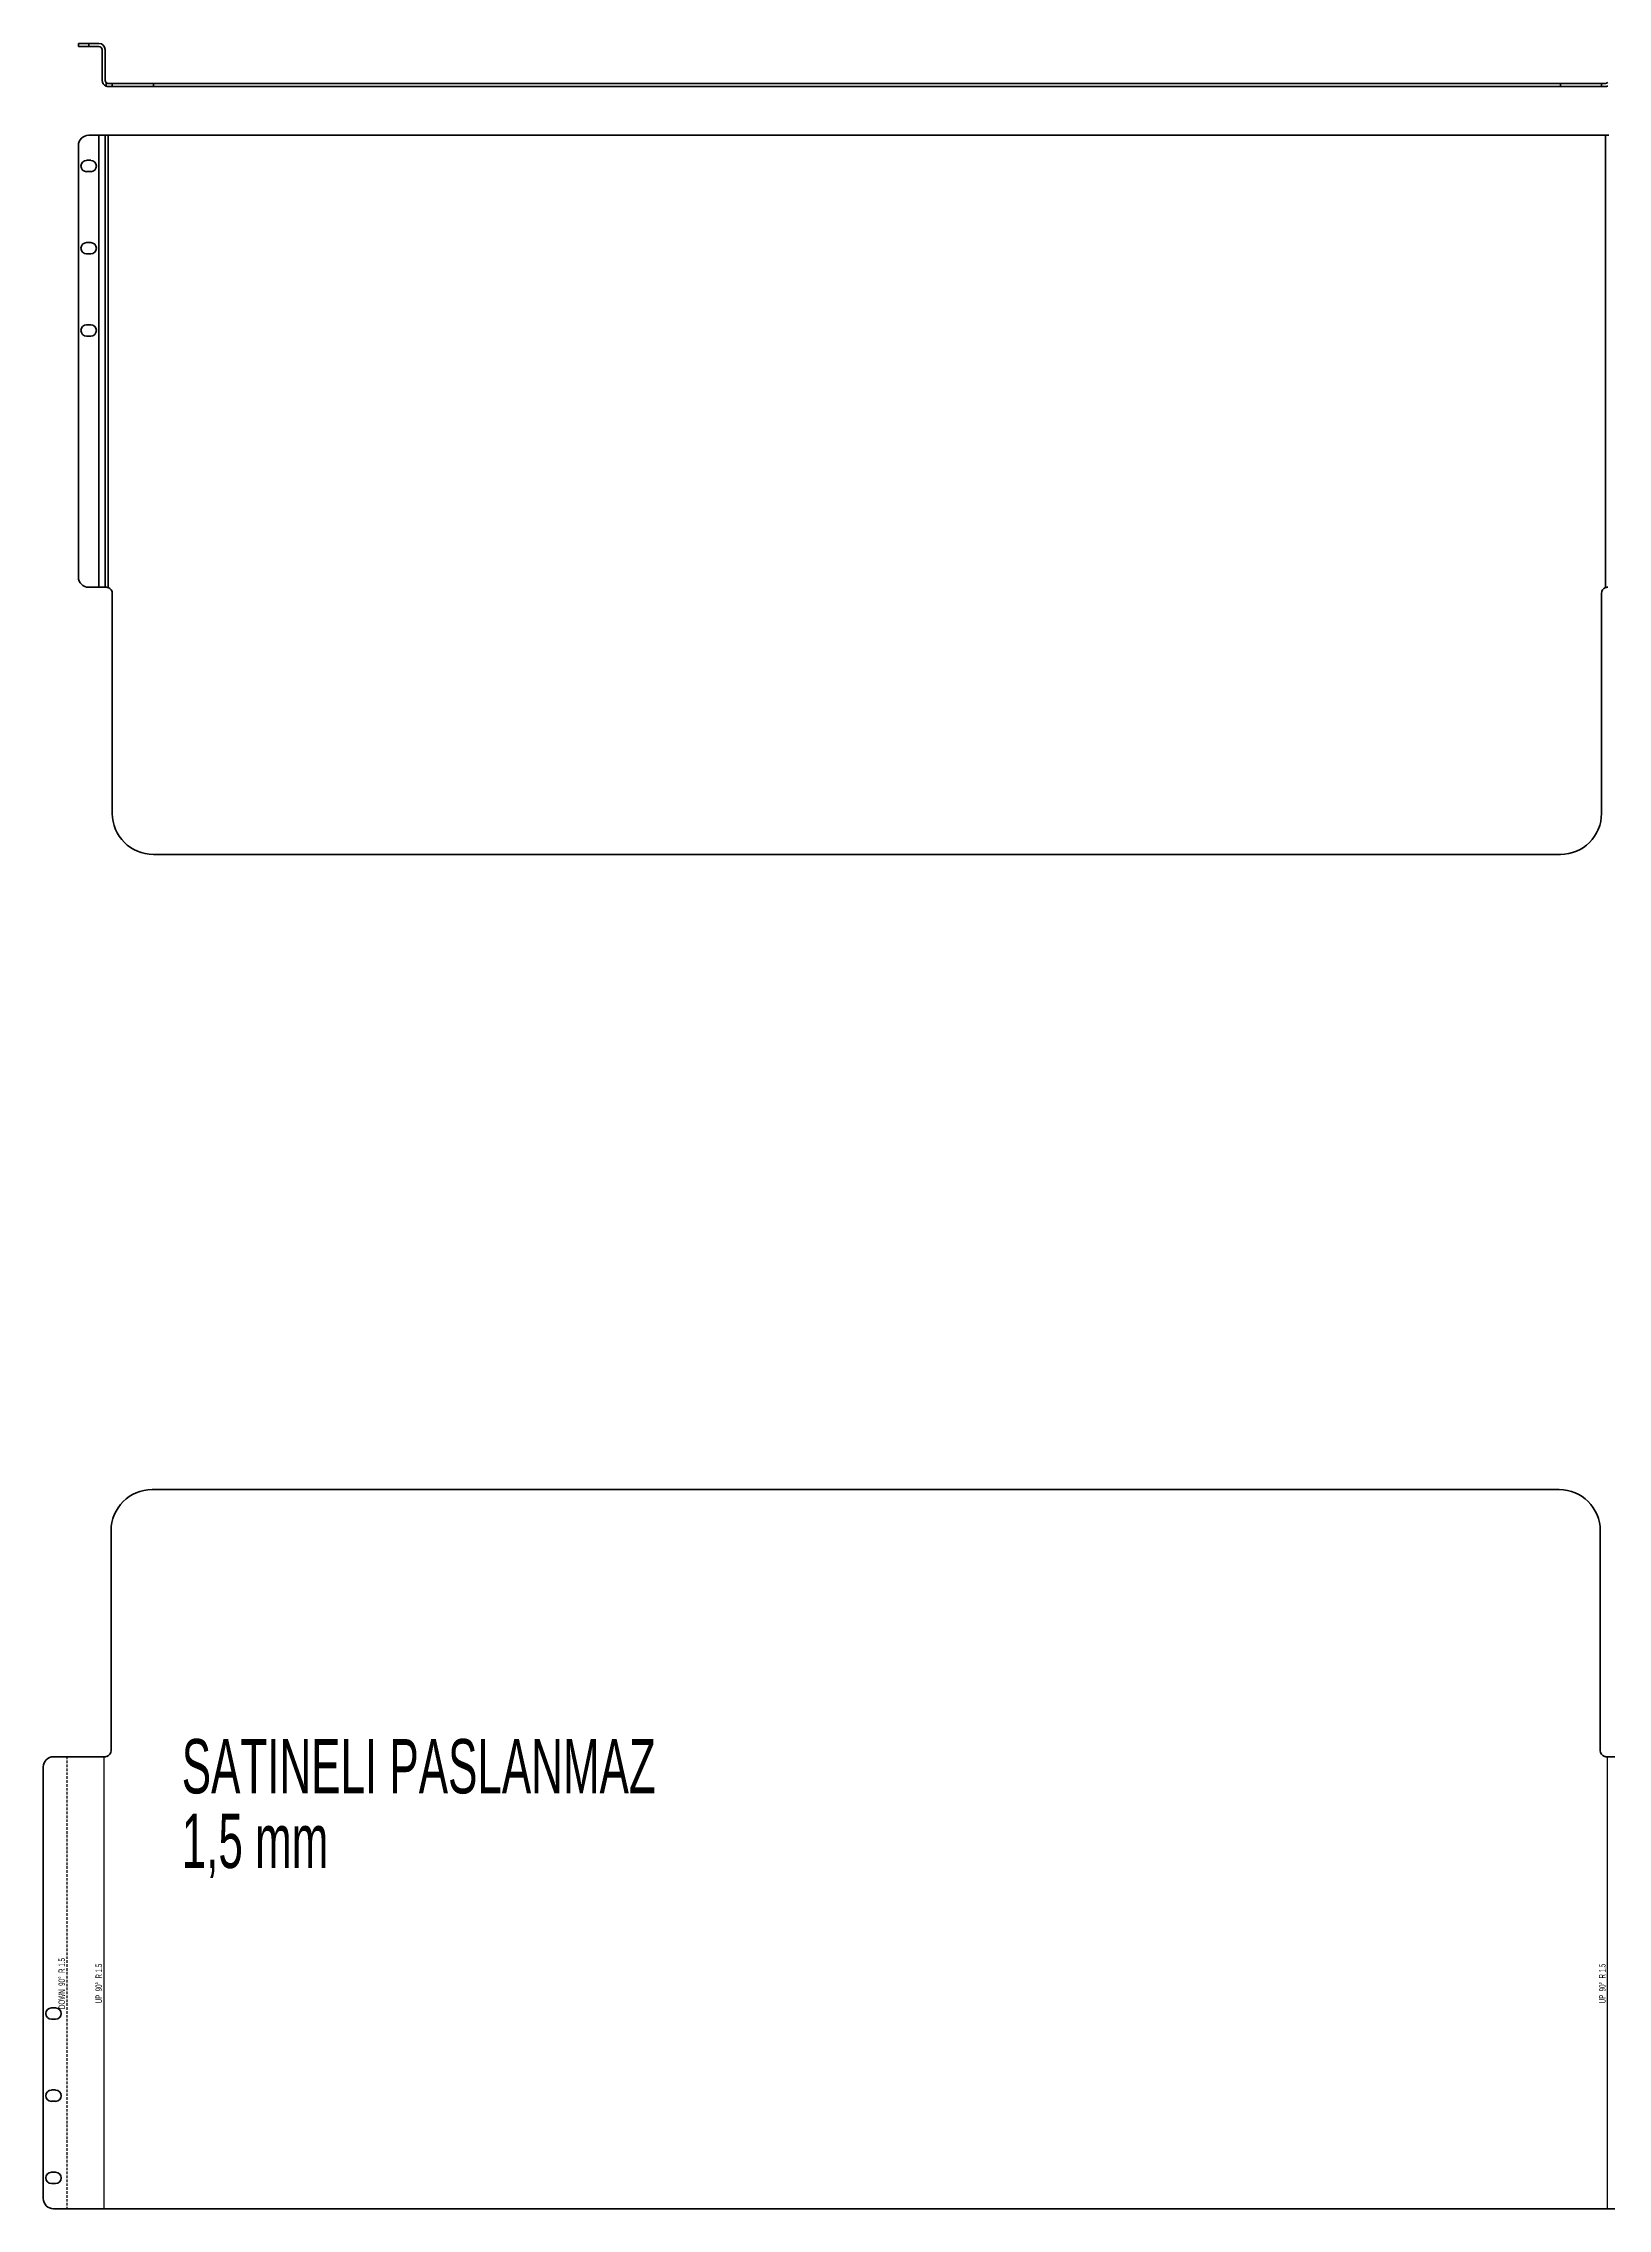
# Model space of a CAD drawing. Header units: millimetres. Extents: x -276 to 1256, y -410 to 644.
# Drawn here: x -276 to 486, y -410 to 644 of the extents above; entities that cross this region are included whole.
import ezdxf

# ---------------------------------------------------------------- set-up
doc = ezdxf.new("R2010")
doc.units = ezdxf.units.MM
doc.linetypes.add('HIDDEN', pattern=[1.905, 1.27, -0.635])
doc.styles.add('SLDTEXTSTYLE0', font='TXT', dxfattribs={"width": 0.605})
doc.styles.add('SLDTEXTSTYLE1', font='TXT', dxfattribs={"width": 0.572187})
doc.styles.add('SLDTEXTSTYLE2', font='TXT', dxfattribs={"width": 0.5675})

msp = doc.modelspace()

# ---------------------------------------------------------------- linework, layer by layer
at = {"color": 7, "linetype": 'Continuous', "lineweight": 35}
for p, q in [((-258.7, 642.2), (-258.7, 643.7)), ((-258.7, 643.7), (-253.7, 643.7)), ((-253.7, 643.7), (-253.7, 642.2)), ((-248.7, 643.7), (-253.7, 643.7)), ((-253.7, 642.2), (-258.7, 642.2)), ((-248.7, 642.2), (-253.7, 642.2)), ((-247.2, 625.7), (-247.2, 640.7)), ((-245.7, 625.7), (-245.7, 640.7)), ((-245.2, 622.9), (-245.2, 624.6)), ((-242.2, 624.2), (-244.2, 624.2)), ((-242.2, 622.7), (-244.2, 622.7)), ((-242.2, 622.7), (-242.2, 624.2)), ((-242.2, 624.2), (-222.2, 624.2)), ((-222.2, 622.7), (-242.2, 622.7)), ((-222.2, 624.2), (-222.2, 622.7)), ((-222.2, 624.2), (462.8, 624.2)), ((-222.2, 622.7), (462.8, 622.7)), ((462.8, 622.7), (462.8, 624.2)), ((462.8, 624.2), (482.8, 624.2)), ((482.8, 622.7), (462.8, 622.7)), ((482.8, 624.2), (482.8, 622.7)), ((484.8, 624.2), (482.8, 624.2)), ((484.8, 622.7), (482.8, 622.7)), ((-258.7, 384), (-258.7, 594)), ((-253.7, 599), (-248.7, 599)), ((-248.7, 379), (-248.7, 599)), ((-248.7, 599), (-245.7, 599)), ((-245.7, 599), (-245.7, 379)), ((-244.2, 599), (-245.7, 599)), ((-244.2, 378.8), (-244.2, 599)), ((484.8, 599), (-244.2, 599)), ((486.3, 599), (484.8, 599)), ((484.8, 599), (484.8, 378.8)), ((-252.7, 586.8), (-254.7, 586.8)), ((-254.7, 581.3), (-252.7, 581.3)), ((-252.7, 546.8), (-254.7, 546.8)), ((-254.7, 541.3), (-252.7, 541.3)), ((-252.7, 506.8), (-254.7, 506.8)), ((-254.7, 501.3), (-252.7, 501.3)), ((-248.7, 379), (-253.7, 379)), ((-245.7, 379), (-248.7, 379)), ((-245.7, 379), (-245.2, 379)), ((-242.2, 269), (-242.2, 376)), ((482.8, 376), (482.8, 269)), ((-222.2, 249), (462.8, 249)), ((462.2, -60.1), (-222.8, -60.1)), ((-242.8, -187.1), (-242.8, -80.1)), ((482.2, -80.1), (482.2, -187.1)), ((-275.8, -405.1), (-275.8, -195.1)), ((-270.8, -190.1), (-245.6, -190.1)), ((485, -190.1), (510.2, -190.1)), ((-269.8, -312.3), (-271.8, -312.3)), ((-271.8, -317.8), (-269.8, -317.8)), ((-269.8, -352.3), (-271.8, -352.3)), ((-271.8, -357.8), (-269.8, -357.8)), ((-269.8, -392.3), (-271.8, -392.3)), ((-271.8, -397.8), (-269.8, -397.8)), ((-270.8, -410.1), (510.2, -410.1))]:
    msp.add_line(p, q, dxfattribs=at)
at = {"color": 7, "linetype": 'HIDDEN'}
msp.add_line((-264.3, -190.1), (-264.3, -410.1), dxfattribs=at)
at = {"color": 7, "linetype": 'Continuous'}
for p, q in [((-246.3, -190.1), (-246.3, -410.1)), ((485.7, -410.1), (485.7, -190.1))]:
    msp.add_line(p, q, dxfattribs=at)
at = {"color": 7, "linetype": 'Continuous', "lineweight": 35}
for centre, radius, start, end in [((-248.7, 640.7), 3, 0, 90), ((-248.7, 640.7), 1.5, 0, 90), ((-244.2, 625.7), 3, 180, 250.5288), ((-244.2, 625.7), 1.5, 180, 228.1897), ((-253.7, 594), 5, 90, 180), ((-254.7, 584), 2.75, 90, 270), ((-252.7, 584), 2.75, 270, 90), ((-254.7, 544), 2.75, 90, 270), ((-252.7, 544), 2.75, 270, 90), ((-254.7, 504), 2.75, 90, 270), ((-252.7, 504), 2.75, 270, 90), ((-253.7, 384), 5, 180, 270), ((-245.2, 376), 3, 0, 70.5288), ((485.8, 376), 3, 109.4712, 180), ((-222.2, 269), 20, 180, 270), ((462.8, 269), 20, 270, 0), ((-222.8, -80.1), 20, 90, 180), ((462.2, -80.1), 20, 0, 90), ((-245.8, -187.1), 3, 289.4712, 0), ((485.2, -187.1), 3, 180, 250.5288), ((-270.8, -195.1), 5, 90, 180), ((-271.8, -315.1), 2.75, 90, 270), ((-269.8, -315.1), 2.75, 270, 90), ((-271.8, -355.1), 2.75, 90, 270), ((-269.8, -355.1), 2.75, 270, 90), ((-271.8, -395.1), 2.75, 90, 270), ((-269.8, -395.1), 2.75, 270, 90), ((-270.8, -405.1), 5, 180, 270)]:
    msp.add_arc(centre, radius, start, end, dxfattribs=at)
for points, knots in [([(-245.2, 624.6), (-245, 624.5), (-244.9, 624.4), (-244.5, 624.3), (-244.4, 624.2), (-244.2, 624.2)], [0, 0, 0, 0, 0.5, 0.5, 1, 1, 1, 1]), ([(-245.2, 622.9), (-245, 622.9), (-244.9, 622.8), (-244.5, 622.8), (-244.3, 622.7), (-244.2, 622.7)], [0, 0, 0, 0, 0.5, 0.5, 1, 1, 1, 1]), ([(484.8, 624.2), (484.9, 624.2), (485, 624.3), (485.2, 624.3), (485.3, 624.3), (485.5, 624.4), (485.7, 624.5), (485.8, 624.6)], [0, 0, 0, 0, 0.25, 0.25, 0.5, 0.5, 1, 1, 1, 1]), ([(484.8, 622.7), (485, 622.7), (485.1, 622.8), (485.5, 622.8), (485.7, 622.9), (485.8, 622.9)], [0, 0, 0, 0, 0.5, 0.5, 1, 1, 1, 1]), ([(-245.2, 379), (-245, 379), (-244.9, 379), (-244.5, 378.9), (-244.4, 378.9), (-244.2, 378.8)], [0, 0, 0, 0, 0.5, 0.5, 1, 1, 1, 1]), ([(484.8, 378.8), (484.9, 378.9), (485, 378.9), (485.2, 378.9), (485.3, 379), (485.5, 379), (485.7, 379), (485.8, 379)], [0, 0, 0, 0, 0.25, 0.25, 0.5, 0.5, 1, 1, 1, 1]), ([(-245.6, -190.1), (-245.5, -190.1), (-245.4, -190.1), (-245.3, -190), (-245.2, -190), (-245, -190), (-244.9, -189.9), (-244.8, -189.9), (-244.8, -189.9)], [0, 0, 0, 0, 0.167416, 0.33343, 0.498866, 0.664557, 0.831331, 1, 1, 1, 1]), ([(484.2, -189.9), (484.2, -189.9), (484.3, -189.9), (484.4, -190), (484.6, -190), (484.7, -190), (484.8, -190.1), (484.9, -190.1), (485, -190.1)], [0, 0, 0, 0, 0.167085, 0.332898, 0.498266, 0.664024, 0.830998, 1, 1, 1, 1])]:
    msp.add_open_spline(points, degree=3, knots=knots, dxfattribs=at)

# ---------------------------------------------------------------- texts
at = {"color": 7, "linetype": 'Continuous', "lineweight": 0, "attachment_point": 1, "style": 'SLDTEXTSTYLE0'}
for s, insert, char_height in [('SATINELI PASLANMAZ', (-208.4, -181.5), 26.458), ('1,5 mm', (-208.4, -217.8), 26.46)]:
    msp.add_mtext(s, dxfattribs=dict(at, insert=insert, char_height=char_height))
at = {"color": 7, "linetype": 'Continuous', "lineweight": 0, "char_height": 3.175, "attachment_point": 2, "rotation": 90}
for s, insert, style in [('DOWN  90°  R 1.5', (-268.4, -300.5), 'SLDTEXTSTYLE1'), ('UP  90°  R 1.5', (-250.4, -300.5), 'SLDTEXTSTYLE2'), ('UP  90°  R 1.5', (481.6, -300.5), 'SLDTEXTSTYLE2')]:
    msp.add_mtext(s, dxfattribs=dict(at, insert=insert, style=style))

doc.saveas('drawing.dxf')
